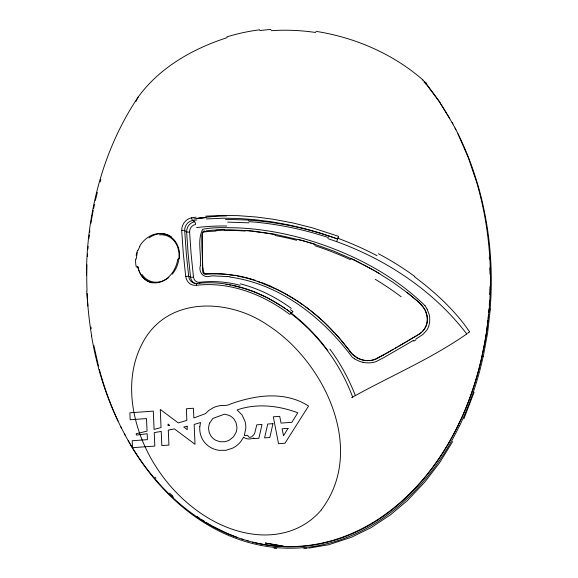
<?xml version="1.0" encoding="UTF-8"?>
<svg xmlns="http://www.w3.org/2000/svg" width="578" height="578" viewBox="0 0 578 578"><rect width="100%" height="100%" fill="white"/><g stroke="black" fill="none" stroke-linecap="round" stroke-linejoin="round"><path stroke-width="0.87" d="M86.418 275.005C86.816 212.567 103.137 149.268 138.128 97.104C159.492 67.597 192.958 48.574 227.125 37.671M248.027 230.716L231.092 229.834L212.704 230.167L206.44 230.86L202.791 232.616L202.365 233.201L202.199 247.261L202.864 272.137A2.269 2.066 -64 0 0 204.98 274.023C214.814 273.56 225.124 273.683 235.022 275.576M200.349 265.533C198.297 272.354 203.781 278.769 210.804 276.038A32.093 29.89 -76.6 0 1 213.361 275.872L224.43 276.443A112.782 104.755 69.3 0 1 227.176 276.703M489.841 294.621L489.92 292.858A372.022 358.663 -28.2 0 0 490.065 286.601M489.27 305.227L489.566 300.806M136.206 259.031L137.232 252.637M488.482 314.931L488.121 318.456M488.721 312.286L489.031 308.753M489.436 307.482L486.741 331.339L484.024 347.14M490.296 309.086L487.601 332.935L483.244 356.604M487.529 323.745L487.926 320.219M178.884 258.561L178.797 259.175M486.351 332.531L487.312 325.501M485.231 339.546L486.214 333.412M485.094 340.42L482.009 356.12A334.07 322.076 -28.2 0 1 473.512 387.289A308.977 297.887 -28.2 0 1 461.728 417.764M93.614 208.586L94.46 204.518M95.363 200.458L97.314 192.358M337.552 239.039L338.072 237.587M337.516 239.176L336.678 241.64L327.964 238.62M100.16 181.897L100.861 179.498M474.097 392.195L463.888 418.848M135.902 101.526L138.128 97.104M338.13 237.421L338.535 236.33L312.344 227.811L293.227 223.029L273.596 219.3L256.394 217.032L238.281 215.666L222.747 215.399L205.717 216.158M202.365 233.201L201.852 235.484L202.531 266.147L203.369 271.66L204.98 274.037A132.116 121.178 61 0 1 212.545 273.726L215.601 273.741M137.94 250.527L139.898 246.438M461.714 417.764C444.988 454.879 420.271 489.053 387.347 513.409A177.807 171.42 -28.2 0 1 365.809 527.15A163.942 158.054 -28.2 0 1 347.501 535.719A154.55 149.001 -28.2 0 1 319.844 543.912L315.798 544.657A149.138 143.785 -28.2 0 1 285.994 546.788L277.816 546.34M460.305 420.589C434.143 477.428 386.118 528.53 323.377 542.785A150.352 144.948 -28.2 0 1 276.978 546.102A156.262 150.648 -28.2 0 1 252.687 542.15M459.394 425.899C432.467 482.392 383.344 532.699 320.176 545.256A150.352 144.962 -28.2 0 1 277.837 547.713A156.79 151.161 -28.2 0 1 248.07 542.301C193.153 526.746 150.367 483.222 124.386 433.724M452.653 441.592L439.605 462.725L424.953 481.908L407.367 500.591L390.518 514.781L371.127 527.598L351.619 537.179L328.571 544.779L308.695 548.146M321.289 509.839C366.965 449.843 324.215 361.192 267.614 325.053C231.157 299.83 172.844 295.799 145.981 337.082C120.939 376.451 131.668 428.067 155.2 465.5A153.105 139.37 55.7 0 0 172.107 487.976C194.446 512.831 225.312 532.461 259.356 534.78A95.702 87.119 55.7 0 0 277.035 534.108L281.869 533.234A83.796 76.282 55.7 0 0 321.354 509.904M408.328 340.587C414.455 336.447 422.532 333.976 425.748 326.714A16.972 15.201 76.8 0 0 427.33 319.461M422.215 331.736L424.389 329.142L426.015 326.043A18.518 16.581 76.8 0 0 427.026 322.589L427.272 320.826A16.198 14.573 76.5 0 0 427.272 317.351L426.297 313.03M425.083 83.463L425.567 82.748L438.774 100.565L452.942 124.068M421.485 332.408L419.686 333.781M469.56 331.823C455.587 310.978 435.097 292.128 414.426 276.703M468.895 332.336L469.524 331.851M468.577 332.574L467.66 333.275M466.807 333.911C430.921 358.989 389.897 376.278 351.634 397.642M419.57 333.86L406.002 341.945M413.646 340.312L386.357 356.113A123.027 95.572 -49.2 0 0 384.038 357.5L375.83 361.712A23.987 23.214 53.8 0 1 363.114 362.283M407.555 341.042L395.316 348.158M357.052 357.681A22.983 22.275 54.2 0 0 364.595 360.347A23.871 23.142 54.6 0 0 367.211 360.621L371.654 360.369A18.041 17.586 66.3 0 0 374.269 359.704L387.238 352.818M405.207 342.414L398.856 346.114M383.402 355.029L375.801 359.191L370.397 360.52A22.513 22.015 57.9 0 1 349.856 351.489M383.481 354.986L397.1 347.125M388.055 352.342L393.018 349.488M415.857 339.04L422.879 334.489L426.867 330.103A17.044 15.209 77.4 0 0 428.695 326.295L429.36 323.673A21.646 19.32 77.4 0 0 429.743 319.945L429.642 317.156A18.128 16.285 77.1 0 0 429.158 314.475L427.135 309.158M291.218 312.987C290.64 313.197 290.149 314.656 289.535 314.266C283.039 309.375 276.197 304.946 269.045 301.073C247.044 289.079 221.533 282.346 196.426 285.308A11.257 10.108 -67.2 0 1 185.791 276.472M196.036 217.162L191.751 217.754A2.247 0.838 81.5 0 0 192.691 220.521L196.903 219.936M307.062 548.349L303.753 548.688M206.433 218.946L223.224 218.202L238.555 218.47L254.017 219.582L271.003 221.699L287.981 224.741L303.631 228.353L319.728 232.898L337.574 238.967L328.73 235.925M215.926 230.037L224.502 229.806M225.507 219.358L248.706 220.045M227.631 222.125L248.916 222.826M245.216 230.492L245.715 230.528M246.047 230.557L251.784 231.063M426.289 84.251L439.634 102.162L449.807 118.476M248.908 230.788L250.642 230.954M273.914 548.24L276.689 548.493M251.502 231.034L253.099 231.193M252.348 231.121L255.729 231.475M254.009 231.287L254.826 231.381M255.621 231.467L275.034 234.314M229.943 277.057C280.048 283.986 322.423 317.228 351.937 356.828A19.284 18.843 57.8 0 0 354.516 358.844M225.868 284.463L227.212 284.651M315.877 31.335C354.979 37.447 393.026 53.812 422.944 79.959M229.228 284.968L230.571 285.207M283.249 546.21L265.266 543.009L285.207 546.55M274.846 234.278L301.637 240.376M232.089 285.489L233.787 285.821M237.572 276.031L245.903 277.881A127.521 116.438 59.1 0 1 250.101 279.029M234.632 286.009L243.049 288.133M240.087 285.243L237.529 284.622A123.685 113.743 65.9 0 0 199.815 282.252M363.092 362.37L361.192 361.857A29.926 28.929 53.1 0 1 357.601 360.47L354.531 358.822M297.706 239.328L298.523 239.538M247.211 540.705L253.699 542.424A155.128 149.558 -28.2 0 0 277.816 546.347M299.129 239.697L302.576 240.636M302.417 240.585L307.799 242.131M303.212 240.809L304.873 241.279M305.748 241.532L306.658 241.799M250.101 279.008L257.167 281.219M307.583 242.074L315.082 244.386M308.529 242.355L309.476 242.637M241.792 539.064L248.258 540.986M310.437 242.926L312.322 243.511M243.887 288.371L253.005 291.464M313.247 243.8L333.788 251.098L353.924 259.876M257.261 281.255L260.151 282.266M242.883 539.361C193.146 523.863 153.705 485.195 128.273 440.718M258.041 281.522L277.939 289.874M336.678 241.64C387.181 260.013 433.868 291.059 466.764 333.94M237.572 537.547L227.168 533.4L212.863 526.32M253.829 291.774L265.945 297.128M272.671 287.374L274.832 288.371M352.407 259.154L351.092 258.539M352.594 259.247L354.668 260.237M354.09 259.956L375.173 271.096M275.908 288.884L276.443 289.144M355.08 260.432L360.26 263.004M276.855 289.34L287.085 294.737L296.731 300.639M278.3 290.055L281.146 291.5M361.026 263.395L361.9 263.843M362.782 264.298L367.854 266.993M267.397 297.8L281.074 305.755M281.659 291.774L282.404 292.165A171.876 154.716 56 0 1 292.374 297.916M368.656 267.426L371.755 269.153M372.528 269.586L374.067 270.461M209.034 524.152L212.162 525.944M374.84 270.909L376.704 271.992M275.352 302.222C252.037 288.335 224.437 280.251 197.199 283.451A2.247 0.831 83.3 0 0 196.426 285.308M375.621 271.357L379.247 273.51M357.045 357.688L351.951 353.685L338.34 336.923M377.188 272.281L392.852 282.216L407.15 292.598M205.949 522.31L208.261 523.69M276.45 302.85L286.919 309.707M292.389 297.88L293.349 298.472M204.424 521.356L201.397 519.42M192.691 220.521L194.613 221.735A2.247 0.845 81.4 0 1 195.552 224.481A6.669 5.888 -58.3 0 0 189.62 232.009M293.826 298.768L295.726 299.982M193.486 277.043A2.247 0.527 -6.8 0 1 190.538 277.108L188.681 276.414A2.247 0.527 -6.8 0 0 185.704 276.486L183.298 253.381L181.687 230.427A2.247 0.679 -3 0 1 184.7 230.608L186.622 231.821A2.247 0.679 -2.9 0 0 189.598 232.009L191.123 254.176L193.486 277.043A6.719 6.062 -65.2 0 0 199.822 282.295A2.247 0.845 83.3 0 1 199.728 283.444M296.196 300.285L298.855 302.056M282.209 306.492L285.568 308.76M296.998 300.813L301.044 303.566M196.925 516.421L199.894 518.437M299.382 302.41L301.817 304.1M301.297 303.732L302.569 304.635M302.157 304.339L303.291 305.148M286.674 309.533L288.877 311.116M287.215 309.916L289.34 311.455M303.017 304.953L303.992 305.646M303.869 305.567L305.574 306.81M290.481 309.664L292.974 311.528A2.204 0.397 -52.8 0 1 291.507 312.973M289.296 311.419L290.272 312.149M305.336 306.629L306.419 307.438M290.178 312.077L291.204 312.843M306 307.12L307.265 308.074M306.665 307.619L309.107 309.476M307.337 308.125L310.249 310.364M406.977 292.468L408.87 293.942M310.205 310.328L310.95 310.921M407.692 293.024L419.866 303.161L424.404 308.789M310.776 310.776L312.452 312.106M311.304 311.188L313.189 312.705M409.13 294.151L410.568 295.3M411.283 295.871L411.991 296.449M312.879 312.445L319.591 318.081M313.406 312.871L318.789 317.387M412.266 296.666L419.252 302.547M319.388 317.907L320.913 319.258M320.053 318.492L328.535 326.469L337.35 335.811M321.18 319.497L321.708 319.974M322.495 320.689L324.048 322.134M172.808 496.17L169.592 493.07M172.078 495.996L173.371 497.225M324.569 322.618L326.613 324.576M424.433 81.447L424.938 81.997M334.359 332.516L334.864 333.058M335.356 333.6L337.848 336.367M337.776 336.295L340.68 339.64M154.904 477.132L155.872 478.281M341.208 340.261L344.329 344.047M344.481 344.235L344.95 344.82M345.673 345.738L347.891 348.613M348.231 349.061L349.972 351.402M329.886 349.126C340.507 363.345 348.931 379.11 355.391 395.619M425.061 305.733C391.617 273.069 348.166 251.524 303.479 238.62C281.594 232.515 259.038 228.715 236.323 227.811C225.16 227.725 213.499 227.067 202.683 229.321C197.438 239.191 200.978 251.553 200.378 262.463A55.011 46.962 -69 0 1 200.378 265.533M452.083 122.464L455.941 129.725M120.694 426.622L125.238 435.321M455.081 128.128C464.51 146.046 471.966 164.968 477.666 184.389M121.553 428.226C106.742 399.304 96.952 367.94 91.541 335.934M457.957 133.85L468.418 157.91L476.814 182.793A368.244 355.029 -28.2 0 1 489.299 307.474M118.064 421.022C110.319 404.405 104.083 387.094 99.329 369.393M426.261 312.9L426.918 315.321M98.441 365.982L93.802 345.348M137.253 267.289L137.138 266.718M86.751 291.196L87.856 306M184.7 230.608L186.297 253.431L188.681 276.414A8.945 8.07 -61 0 0 197.192 283.379M186.622 231.821L188.168 254.118L190.538 277.108A8.995 8.106 -67.2 0 0 194.931 283.48M425.733 82.459A21.393 2.904 33.5 0 1 426.188 83.109M422.337 79.634A28.084 3.54 34.8 0 1 423.884 81.137M271.104 30.699A192.676 177.663 12.1 0 1 315.718 32.505M259.789 30.576A191.896 179.469 13.2 0 1 270.959 29.464M226.829 36.884A192.792 179.722 12.7 0 1 259.645 29.789M91.678 335.912A368.229 355.008 -28.2 0 1 87.119 293.516M87.011 290.835A368.229 355.008 -28.2 0 1 86.982 264.89M87.386 256.459A368.229 355.008 -28.2 0 1 87.538 253.973M87.914 248.995A368.229 355.008 -28.2 0 1 88.123 246.51M88.954 238.23A368.229 355.008 -28.2 0 1 89.337 234.921M89.648 232.443A368.229 355.008 -28.2 0 1 89.865 230.788M90.934 223.361A368.229 355.008 -28.2 0 1 93.231 210.211M483.887 347.118A322.625 311.043 -28.2 0 1 460.413 420.632M139.717 246.127A25.157 21.408 -67.6 0 1 165.669 234.343A25.157 21.408 -67.6 0 1 179.375 258.568M136.3 267.072A25.157 21.408 -67.6 0 1 135.649 259.009M136.155 255.295A25.157 21.408 -67.6 0 1 137.658 250.296M177.764 259.125A25.194 19.818 -72.9 0 1 158.293 282.548A25.194 19.818 -72.9 0 1 137.94 266.985M290.604 313.348A172.085 157.086 54.2 0 1 352.732 397.303M181.752 230.42A11.314 9.869 -58.5 0 1 191.751 217.805M337.834 238.244A250.939 187.402 20.6 0 1 377.073 255.707M196.491 218.484A207.242 166.493 24.4 0 1 206.115 217.545M378.38 253.713A224.336 162.505 21.2 0 1 414.729 276.436M227.19 276.436A132.246 122.601 67.8 0 1 229.965 276.768M413.761 341.15A128.013 80.255 -50.2 0 1 415.958 339.878M425.04 305.755A28.163 25.735 77.6 0 1 427.113 309.172M202.343 233.209A2.269 2.03 -55.9 0 1 204.518 230.904M426.174 312.929A21.364 19.421 76.4 0 0 423.334 307.286A24.442 22.535 77.9 0 0 419.195 302.626M424.44 308.768A21.74 19.854 76.7 0 1 426.34 313.016M261.711 282.555A169.311 154.023 58.1 0 1 272.224 286.869M234.509 275.229A112.356 102.877 60.1 0 1 237.594 275.771M426.477 84.366A24.16 2.962 35.5 0 1 426.261 84.54M425.668 83.839A1.987 1.85 21.1 0 1 426.138 84.077M423.97 82.047A2.745 2.558 -28.6 0 1 424.635 82.069M424.613 82.148A1.503 1.351 -22.9 0 1 425.242 82.401M489.299 257.196A372.022 358.663 -28.2 0 1 489.414 258.973M489.862 267.874A372.022 358.663 -28.2 0 1 490.036 274.109M477.717 184.375A368.244 355.015 -28.2 0 1 490.151 309.078M483.129 356.583A319.432 307.958 -28.2 0 1 459.503 425.95M91.172 328.795A368.229 355.015 -28.2 0 1 90.919 327.047M248.901 221.627A267.224 205.009 23 0 1 328.304 237.529M196.628 227.566A226.468 180.784 25 0 1 226.728 225.998M186.672 231.814A8.937 7.803 -57.9 0 1 194.613 221.771M193.652 218.99A224.358 190.48 32 0 1 226.54 215.926M248.591 220.139A263.315 206.953 24 0 1 328.672 235.961M291.738 313.486A168.4 146.386 58.1 0 1 327.885 350.68M240.34 283.82A152.563 140.093 65.2 0 1 291.276 308.399M184.685 230.615A8.988 8.027 -59.5 0 1 192.684 220.478M196.469 218.657A203.601 166.334 26.1 0 1 206.057 217.617M149.008 237.934A25.288 20.779 -70.4 0 1 171.391 236.879M152.202 282.895A25.288 20.779 -70.4 0 1 137.781 266.472M159.629 234.849A24.168 19.854 -70.4 0 1 177.901 247.883A24.168 19.854 -70.4 0 1 172.208 274.153M168.827 277.447A24.168 19.854 -70.4 0 1 142.116 274.608M215.594 273.683A140.555 128.88 60.8 0 1 234.206 275.388M235.044 275.316A152.657 139.804 60.2 0 1 255.736 280.446M326.505 324.699A183.782 158.647 52.9 0 1 334.243 332.632M426.867 315.328A17.759 15.931 76.6 0 1 427.286 319.453M375.245 279.29A212.271 146.285 27.7 0 1 401.146 296.774M314.786 245.672A248.396 195.162 26.2 0 1 350.557 259.739M274.991 235.492A258.778 206.122 26.4 0 1 296.659 240.282M255.736 231.727A254.645 205.587 27 0 1 274.622 234.495M224.604 230.34A236.749 194.295 28.1 0 1 245.267 231.07M204.778 231.85A210.009 177.157 31.1 0 1 216.136 231.063M199.815 426.701L199.742 428.103A24.153 23.286 -28.2 0 0 201.101 436.296C202.806 441.101 206.346 445.183 210.833 447.596A24.861 23.965 -28.2 0 0 218.881 450.313L225.984 450.305L232.739 448.095A23.994 23.134 -28.2 0 0 240.542 441.895L243.641 437.113A6.705 6.459 -28.2 0 0 245.253 438.189A8.988 8.663 -28.2 0 0 249.826 438.926A13.308 12.832 -28.2 0 0 253.8 438.008L253.655 438.651L258.879 438.276L262.022 424.447L256.798 424.816L254.754 433.009A10.115 9.754 -28.2 0 1 253.569 435.003L251.654 436.824L249.819 437.365A2.081 2.009 -28.2 0 1 248.952 437.12L247.565 435.292L244.335 435.523L245.794 428.479A24.355 23.481 -28.2 0 0 245.014 421.405L242.088 414.997L237.103 409.925C256.798 403.076 278.567 405.568 297.793 412.779L291.847 422.316L281.031 423.089L279.723 416.362L273.315 416.817L278.531 443.694L284.968 443.232L308.536 406.059C293.552 396.154 274.709 394.297 257.297 397.028C248.396 398.408 239.668 400.771 231.164 403.74C228.216 405.395 225.138 405.655 221.88 405.474A23.633 22.788 -28.2 0 0 213.52 407.591L208.607 410.59L205.53 413.602L193.868 417.981L193.442 408.249L186.354 408.762L186.86 420.401L178.291 422.923L160.265 409.448L161.052 427.568L154.095 429.375L153.3 411.124L129.869 412.8L130.173 419.736L146.509 418.573L147.05 431.145L136.198 433.688L136.386 435.09L147.166 433.738L147.426 439.648L132.203 440.732L132.507 447.675L154.817 446.079L154.232 432.619L161.219 431.405L161.833 445.58L168.928 445.067L168.277 430.097L174.426 428.912L195.01 444.294L194.15 424.433L200.552 422.554L199.815 426.701M272.946 423.667L269.847 437.495L264.587 437.871L267.73 424.035L272.946 423.667M209.655 423.103L209.33 423.999A14.811 14.277 -28.2 0 0 208.593 428.659L209.149 432.337L210.724 435.675A14.985 14.443 -28.2 0 0 215.413 440.104L219.77 441.715L224.481 441.729A15.201 14.66 -28.2 0 0 229.892 439.771L233.555 436.722L235.94 432.655A15.223 14.674 -28.2 0 0 236.908 427.106L236.019 422.569L234.177 419.375A14.652 14.125 -28.2 0 0 229.069 415.365L224.488 414.18L212.877 418.414L209.655 423.103M288.061 428.37L283.487 435.754L282.129 428.797L288.061 428.37M169.585 425.292L168.09 425.697L168.017 424.122L169.585 425.292M187.113 426.239L183.761 427.005L187.258 429.62L187.113 426.239M426.239 84.634A23.669 2.897 34.8 0 0 426.311 84.583"/></g></svg>
